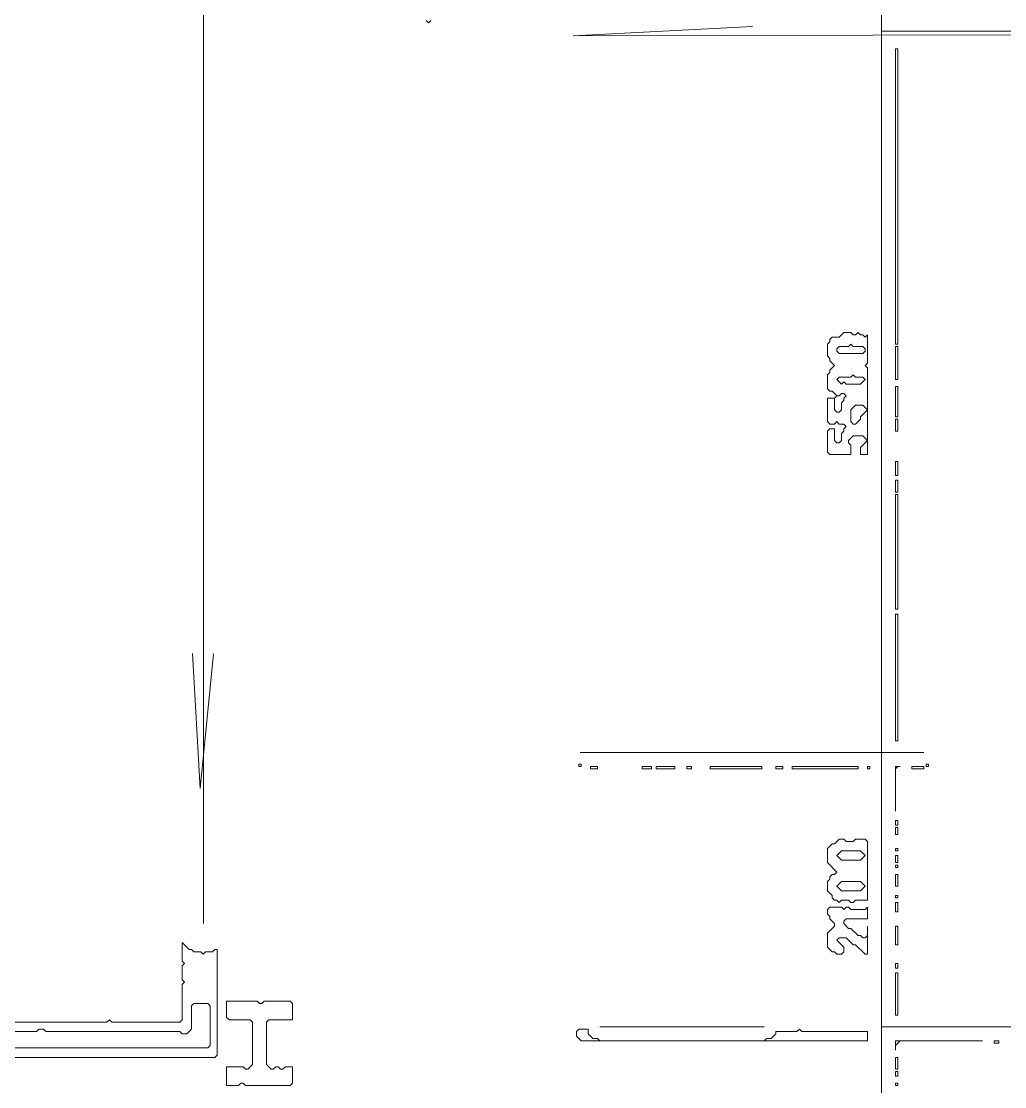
# Model space of a CAD drawing. Header units: millimetres. Extents: x 4 to 412, y 4 to 290.
# Drawn here: x 315.66 to 352.36, y 183.86 to 223.64 of the extents above; entities that cross this region are included whole.
import ezdxf

# ---------------------------------------------------------------- set-up
doc = ezdxf.new("R2010")
doc.units = ezdxf.units.MM
doc.layers.add('TRACE_STRAIGHT', color=5, linetype='CONTINUOUS', lineweight=0)
doc.layers.add('TRACE_TEXT_SYMBOL', color=6, linetype='CONTINUOUS', lineweight=0)

msp = doc.modelspace()

# ---------------------------------------------------------------- linework, layer by layer
at = {"layer": 'TRACE_STRAIGHT', "color": 5}
for p, q in [((347.755, 252.747), (347.755, 167.881)), ((322.458, 225.097), (322.458, 189.949)), ((336.256, 223.091), (342.941, 223.446)), ((347.755, 223.271), (360.368, 223.271)), ((336.256, 223.091), (353.031, 223.133)), ((322.043, 200.031), (322.334, 194.99)), ((322.334, 194.99), (322.838, 200.025)), ((336.509, 196.333), (349.334, 196.333)), ((337.249, 186.095), (343.379, 186.095)), ((347.755, 186.095), (360.368, 186.095))]:
    msp.add_line(p, q, dxfattribs=at)
at = {"layer": 'TRACE_TEXT_SYMBOL', "color": 6}
for points in [[(330.768, 223.665), (330.856, 223.577), (330.943, 223.665)], [(314.742, 184.957), (322.887, 184.957), (322.974, 185.045), (322.974, 188.985), (322.887, 188.985), (322.799, 188.898), (322.536, 188.898), (322.449, 188.81), (322.361, 188.898), (322.098, 188.898), (322.011, 188.985), (321.923, 188.985), (321.66, 189.248), (321.66, 188.548), (321.748, 188.46), (321.66, 188.372), (321.66, 187.847), (321.748, 187.759), (321.66, 187.672), (321.66, 186.358), (321.573, 186.271), (319.033, 186.271), (318.946, 186.358), (318.858, 186.271), (314.742, 186.271)], [(314.742, 185.92), (316.231, 185.92), (316.318, 186.008), (316.494, 186.008), (316.581, 185.92), (321.573, 185.92), (321.66, 185.833), (321.836, 185.833), (322.011, 186.008), (322.011, 186.884), (322.098, 186.971), (322.624, 186.971), (322.711, 186.884), (322.711, 185.395), (322.624, 185.307), (314.742, 185.307)]]:
    msp.add_lwpolyline(points, dxfattribs=at)
for points in [[(348.283, 222.614), (348.371, 222.614), (348.371, 211.58), (348.283, 211.58)], [(346.356, 212.017), (346.181, 211.842), (345.919, 211.842), (345.831, 211.755), (345.831, 211.667), (345.743, 211.58), (345.743, 211.142), (345.831, 211.054), (345.831, 210.967), (346.006, 210.791), (345.831, 210.616), (345.831, 210.529), (345.743, 210.441), (345.743, 209.916), (345.831, 209.828), (345.919, 209.828), (346.094, 209.653), (346.006, 209.565), (345.743, 209.565), (345.743, 208.69), (345.831, 208.602), (346.006, 208.602), (346.094, 208.69), (346.181, 208.602), (346.356, 208.602), (346.444, 208.514), (346.356, 208.427), (346.356, 208.339), (346.269, 208.252), (346.269, 207.989), (346.181, 207.901), (346.094, 207.901), (346.006, 207.989), (346.006, 208.427), (345.831, 208.427), (345.743, 208.339), (345.743, 207.551), (345.831, 207.464), (346.619, 207.464), (346.619, 207.814), (346.532, 207.901), (346.532, 207.989), (346.707, 208.164), (347.057, 208.164), (347.232, 207.989), (346.969, 207.726), (346.969, 207.464), (347.232, 207.464), (347.232, 210.704), (347.145, 210.791), (347.232, 210.879), (347.232, 211.93), (347.145, 211.842), (347.057, 211.93), (346.969, 211.93), (346.882, 212.017), (346.794, 211.93), (346.707, 211.93), (346.619, 212.017)], [(346.532, 211.492), (346.619, 211.58), (346.707, 211.492), (347.057, 211.492), (347.145, 211.404), (347.145, 211.317), (347.057, 211.229), (346.181, 211.229), (346.094, 211.317), (346.094, 211.404), (346.181, 211.492)], [(348.283, 211.492), (348.371, 211.492), (348.371, 210.266), (348.283, 210.266)], [(346.619, 210.354), (346.707, 210.441), (346.794, 210.354), (347.057, 210.354), (347.145, 210.266), (346.969, 210.091), (346.444, 210.091), (346.356, 210.178), (346.269, 210.091), (346.094, 210.266), (346.181, 210.354)], [(346.181, 209.653), (346.269, 209.74), (346.356, 209.74), (346.444, 209.653), (346.356, 209.565), (346.356, 209.478), (346.269, 209.39), (346.269, 209.127), (346.181, 209.04), (346.094, 209.04), (346.006, 209.127), (346.006, 209.565), (346.094, 209.653)], [(348.283, 210.003), (348.371, 210.003), (348.371, 208.865), (348.283, 208.865)], [(346.794, 209.303), (347.057, 209.303), (347.232, 209.127), (346.969, 208.865), (346.969, 208.777), (346.794, 208.602), (346.707, 208.602), (346.619, 208.69), (346.619, 209.127)], [(348.283, 208.777), (348.371, 208.777), (348.371, 208.339), (348.283, 208.339)], [(348.283, 207.201), (348.371, 207.201), (348.371, 206.675), (348.283, 206.675)], [(348.283, 206.5), (348.371, 206.5), (348.371, 206.062), (348.283, 206.062)], [(348.283, 205.975), (348.371, 205.975), (348.371, 201.684), (348.283, 201.684)], [(348.283, 201.509), (348.371, 201.509), (348.371, 196.779), (348.283, 196.779)], [(336.461, 195.904), (336.548, 195.904), (336.548, 195.816), (336.461, 195.816)], [(336.898, 195.816), (337.161, 195.816), (337.161, 195.729), (336.898, 195.729)], [(338.825, 195.816), (339.175, 195.816), (339.175, 195.729), (338.825, 195.729)], [(339.35, 195.816), (340.051, 195.816), (340.051, 195.729), (339.35, 195.729)], [(340.489, 195.816), (340.664, 195.816), (340.664, 195.729), (340.489, 195.729)], [(341.365, 195.816), (343.291, 195.816), (343.291, 195.729), (341.365, 195.729)], [(343.817, 195.816), (344.079, 195.816), (344.079, 195.729), (343.817, 195.729)], [(344.43, 195.816), (346.882, 195.816), (346.882, 195.729), (344.43, 195.729)], [(347.232, 195.816), (347.32, 195.816), (347.32, 195.729), (347.232, 195.729)], [(348.283, 195.816), (348.283, 194.152), (348.283, 195.729), (348.371, 195.816), (348.458, 195.816)], [(348.896, 195.816), (349.334, 195.816), (349.334, 195.729), (348.896, 195.729)], [(349.422, 195.904), (349.509, 195.904), (349.509, 195.816), (349.422, 195.816)], [(348.283, 193.802), (348.371, 193.802), (348.371, 193.627), (348.283, 193.627)], [(348.283, 193.539), (348.371, 193.539), (348.371, 193.277), (348.283, 193.277)], [(346.181, 193.101), (346.006, 192.926), (345.919, 192.926), (345.743, 192.751), (345.743, 192.226), (346.094, 191.875), (346.006, 191.788), (345.919, 191.788), (345.831, 191.7), (345.831, 191.613), (345.743, 191.525), (345.743, 191.175), (345.919, 191), (345.919, 190.912), (346.006, 190.824), (346.094, 190.824), (346.181, 190.737), (346.269, 190.824), (346.532, 190.824), (346.619, 190.737), (346.707, 190.737), (346.794, 190.824), (347.232, 190.824), (347.232, 193.014), (347.145, 193.101), (346.794, 193.101), (346.707, 193.014), (346.444, 193.014), (346.356, 193.101)], [(346.269, 192.664), (346.969, 192.664), (347.145, 192.488), (346.969, 192.313), (346.269, 192.313), (346.094, 192.488)], [(348.283, 192.751), (348.371, 192.751), (348.371, 192.664), (348.283, 192.664)], [(348.283, 192.488), (348.371, 192.488), (348.371, 192.226), (348.283, 192.226)], [(348.283, 192.138), (348.371, 192.138), (348.371, 192.05), (348.283, 192.05)], [(348.283, 191.788), (348.371, 191.788), (348.371, 191.35), (348.283, 191.35)], [(346.269, 191.525), (346.969, 191.525), (347.145, 191.35), (346.969, 191.175), (346.269, 191.175), (346.094, 191.35)], [(348.283, 191), (348.371, 191), (348.371, 190.912), (348.283, 190.912)], [(345.831, 190.562), (345.743, 190.474), (345.743, 190.299), (345.831, 190.211), (345.831, 190.124), (346.006, 189.949), (346.006, 189.861), (345.743, 189.598), (345.743, 189.073), (345.919, 188.898), (346.006, 188.898), (346.094, 188.81), (346.269, 188.81), (346.356, 188.898), (346.356, 189.073), (346.094, 189.336), (346.181, 189.423), (346.444, 189.423), (346.707, 189.161), (346.794, 189.161), (347.145, 188.81), (347.232, 188.81), (347.232, 189.861), (347.232, 189.511), (347.145, 189.423), (347.057, 189.423), (346.969, 189.511), (346.882, 189.511), (346.619, 189.774), (346.532, 189.774), (346.356, 189.949), (346.356, 190.036), (346.444, 190.124), (347.232, 190.124), (347.232, 190.562), (347.145, 190.474), (346.619, 190.474), (346.532, 190.562), (346.444, 190.562), (346.356, 190.474), (346.269, 190.562)], [(348.283, 190.737), (348.371, 190.737), (348.371, 190.387), (348.283, 190.387)], [(348.283, 189.861), (348.371, 189.861), (348.371, 189.161), (348.283, 189.161)], [(348.283, 188.46), (348.371, 188.46), (348.371, 188.285), (348.283, 188.285)], [(348.283, 188.11), (348.371, 188.11), (348.371, 186.533), (348.283, 186.533)], [(323.324, 187.059), (323.324, 186.446), (323.412, 186.358), (324.2, 186.358), (324.288, 186.271), (324.288, 184.694), (324.113, 184.519), (324.025, 184.519), (323.937, 184.607), (323.324, 184.607), (323.324, 183.906), (323.762, 183.906), (323.85, 183.994), (323.937, 183.994), (324.025, 183.906), (325.689, 183.906), (325.776, 183.994), (325.776, 184.607), (325.514, 184.607), (325.426, 184.519), (325.339, 184.519), (325.251, 184.607), (325.163, 184.607), (325.076, 184.519), (324.988, 184.519), (324.813, 184.694), (324.813, 186.271), (324.901, 186.358), (325.776, 186.358), (325.776, 186.971), (325.689, 187.059), (324.726, 187.059), (324.638, 186.971), (324.55, 186.971), (324.463, 187.059)], [(336.461, 186.008), (336.373, 185.92), (336.373, 185.745), (336.548, 185.57), (347.232, 185.57), (347.232, 185.92), (344.78, 185.92), (344.693, 186.008), (344.605, 185.92), (343.817, 185.92), (343.817, 185.833), (343.642, 185.658), (343.466, 185.658), (343.379, 185.57), (337.249, 185.57), (337.161, 185.658), (336.986, 185.658), (336.811, 185.833), (336.811, 186.008)], [(348.283, 185.57), (348.283, 185.22), (348.283, 185.395), (348.458, 185.57), (351.523, 185.57)], [(351.961, 185.57), (352.136, 185.57), (352.136, 185.482), (351.961, 185.482)], [(348.283, 184.957), (348.371, 184.957), (348.371, 184.519), (348.283, 184.519)], [(348.283, 184.432), (348.371, 184.432), (348.371, 184.256), (348.283, 184.256)], [(348.283, 183.994), (348.371, 183.994), (348.371, 183.906), (348.283, 183.906)]]:
    msp.add_lwpolyline(points, close=True, dxfattribs=at)

doc.saveas('drawing.dxf')
